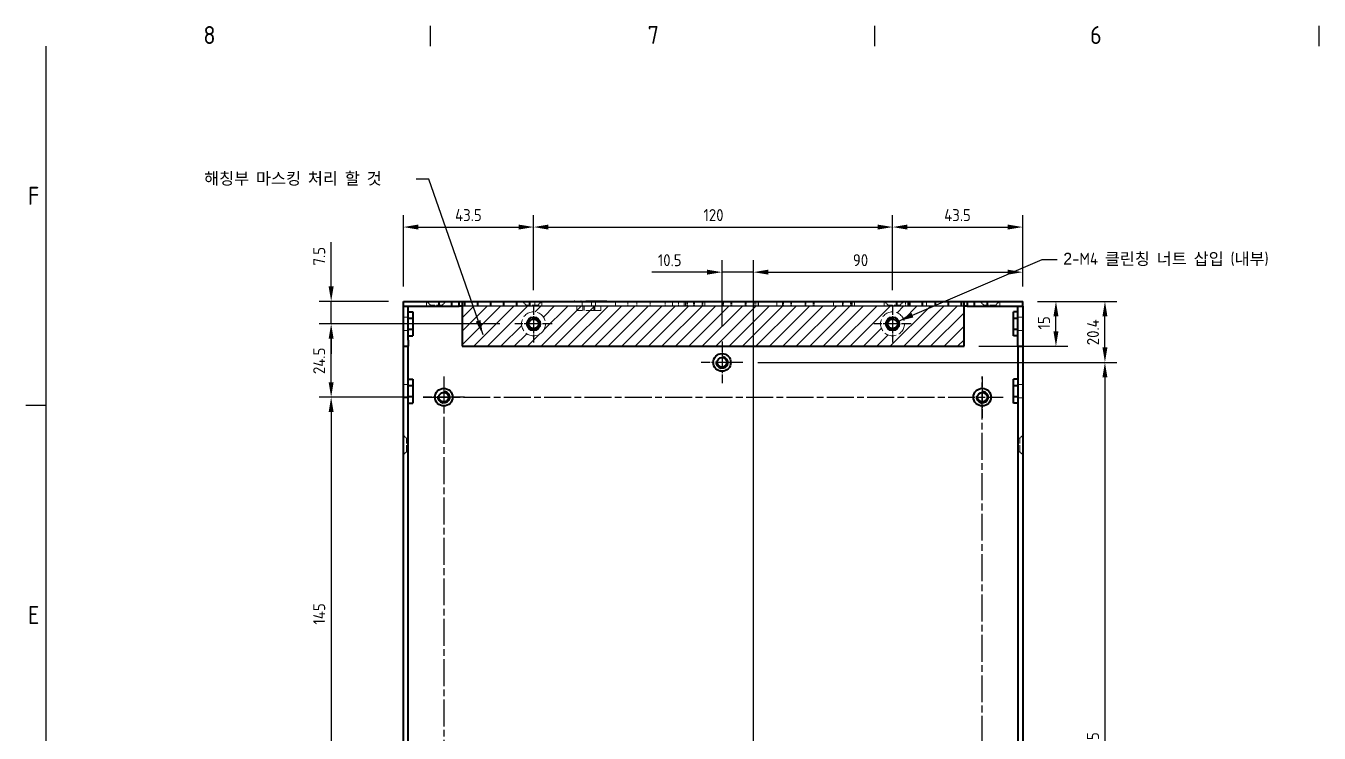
# Model space of a CAD drawing. Header units: millimetres. Extents: x 0 to 1188, y 0 to 840.
# Drawn here: x 13.2 to 445.5, y 590.5 to 826.8 of the extents above; entities that cross this region are included whole.
import ezdxf

# ---------------------------------------------------------------- set-up
doc = ezdxf.new("R2010")
doc.units = ezdxf.units.MM
doc.header["$LTSCALE"] = 2
doc.linetypes.add('CHAIN', pattern=[0.3543, 0.2362, -0.0295, 0.0591, -0.0295])
doc.linetypes.add('DASHED', pattern=[0.2067, 0.1654, -0.0413])
doc.layers.get('0').update_dxf_attribs({"color": 3, "lineweight": 25})
for name, color, linetype, lineweight in [('가려진 것(ISO)', 2, 'DASHED', 18), ('가시적인 것(ISO)', 3, 'Continuous', 40), ('가시적인 좁은 것(ISO)', 3, 'Continuous', 35), ('경계(ISO)', 7, 'Continuous', 25), ('기호(ISO)', 5, 'Continuous', 25), ('스케치 형상(ISO)', 3, 'Continuous', 25), ('중심 표식(ISO)', 1, 'Continuous', 25), ('중심선(ISO)', 1, 'Continuous', 25), ('치수(ISO)', 2, 'Continuous', 25), ('해치(ISO)', 7, 'Continuous', 18)]:
    doc.layers.add(name, color=color, linetype=linetype, lineweight=lineweight)
doc.styles.add('문자 텍스트_PSTEK_POSCO', font='isocp.shx')
doc.styles.add('치수 텍스트_PSTEK_POSCO', font='isocp.shx')
doc.dimstyles.new('치수_PSTEK_POSCO', dxfattribs={"dimscale": 2, "dimtxt": 2, "dimasz": 2.5, "dimexe": 2, "dimexo": 2.5, "dimgap": 1, "dimtad": 1, "dimrnd": 1e-08, "dimdsep": 46, "dimtxsty": '치수 텍스트_PSTEK_POSCO', "dimcen": 0.09, "dimdle": 10, "dimclrd": 7, "dimclre": 7, "dimclrt": 2, "dimadec": 1, "dimazin": 2, "dimtfac": 1, "dimtmove": 0, "dimatfit": 3, "dimfxl": 0, "dimtolj": 1, "dimlwd": -1, "dimlwe": -1, "dimarcsym": 0})
doc.dimstyles.new('치수_PSTEK_POSCO$7', dxfattribs={"dimscale": 2, "dimtxt": 2, "dimasz": 2.5, "dimexe": 2, "dimexo": 2.5, "dimgap": 1, "dimtad": 1, "dimrnd": 1e-08, "dimdsep": 46, "dimtxsty": '치수 텍스트_PSTEK_POSCO', "dimcen": 0.09, "dimdle": 10, "dimclrd": 7, "dimclre": 7, "dimclrt": 2, "dimadec": 1, "dimazin": 2, "dimtfac": 1, "dimtmove": 0, "dimatfit": 3, "dimfxl": 0, "dimtolj": 1, "dimlwd": -1, "dimlwe": -1, "dimarcsym": 0})

# ---------------------------------------------------------------- blocks, each defined once
blk = doc.blocks.new('경계 Default Border')
at = {"layer": '경계(ISO)'}
for p, q in [((74.25, 410), (74.25, 413.4)), ((148.5, 410), (148.5, 413.4)), ((222.75, 410), (222.75, 413.4)), ((10, 350), (6.6, 350))]:
    blk.add_line(p, q, dxfattribs=at)
at = {"layer": '경계(ISO)', "flags": 128}
blk.add_lwpolyline([(10, 10), (10, 410)], dxfattribs=at)
at = {"layer": '경계(ISO)', "color": 2, "char_height": 3, "attachment_point": 7, "style": '문자 텍스트_PSTEK_POSCO'}
for s, insert in [('8', (36.27, 410.37)), ('7', (110.52, 410.39)), ('6', (184.46, 410.37)), ('F', (6.93, 383.5)), ('E', (6.93, 313.47))]:
    blk.add_mtext(s, dxfattribs=dict(at, insert=insert))
blk = doc.blocks.new('*D42')
at = {"layer": 'Defpoints', "color": 0}
for p in [(115.25, 734.74), (139.4, 734.74), (176.65, 727.24)]:
    blk.add_point(p, dxfattribs=at)
at = {"layer": '치수(ISO)', "color": 7}
for p, q in [((115.25, 739.74), (115.25, 754.51)), ((134.4, 734.74), (111.25, 734.74)), ((115.25, 727.24), (115.25, 734.74)), ((171.65, 727.24), (111.25, 727.24)), ((115.25, 722.24), (115.25, 717.24))]:
    blk.add_line(p, q, dxfattribs=at)
for points in [[(114.41, 739.74), (116.08, 739.74), (115.25, 734.74)], [(114.41, 722.24), (116.08, 722.24), (115.25, 727.24)]]:
    blk.add_solid(points, dxfattribs=at)
at = {"layer": '치수(ISO)', "color": 2, "insert": (111.25, 746.74), "char_height": 4, "attachment_point": 4, "rotation": 90, "style": '치수 텍스트_PSTEK_POSCO'}
blk.add_mtext('\\A1;7.5', dxfattribs=at)
blk = doc.blocks.new('*D43')
at = {"layer": 'Defpoints', "color": 0}
for p in [(115.25, 727.24), (176.65, 727.24), (145.95, 702.74)]:
    blk.add_point(p, dxfattribs=at)
at = {"layer": '치수(ISO)', "color": 7}
for p, q in [((171.65, 727.24), (111.25, 727.24)), ((115.25, 707.74), (115.25, 722.24)), ((140.95, 702.74), (111.25, 702.74))]:
    blk.add_line(p, q, dxfattribs=at)
for points in [[(114.41, 722.24), (116.08, 722.24), (115.25, 727.24)], [(114.41, 707.74), (116.08, 707.74), (115.25, 702.74)]]:
    blk.add_solid(points, dxfattribs=at)
at = {"layer": '치수(ISO)', "color": 2, "insert": (111.24, 710.46), "char_height": 4, "attachment_point": 4, "rotation": 90, "style": '치수 텍스트_PSTEK_POSCO'}
blk.add_mtext('\\A1;24.5', dxfattribs=at)
blk = doc.blocks.new('*D44')
at = {"layer": 'Defpoints', "color": 0}
for p in [(182.9, 759.58), (139.4, 734.74), (182.9, 733.49)]:
    blk.add_point(p, dxfattribs=at)
at = {"layer": '치수(ISO)', "color": 7}
for p, q in [((139.4, 739.74), (139.4, 763.58)), ((182.9, 738.49), (182.9, 763.58)), ((144.4, 759.58), (177.9, 759.58))]:
    blk.add_line(p, q, dxfattribs=at)
for points in [[(144.4, 760.41), (144.4, 758.74), (139.4, 759.58)], [(177.9, 760.41), (177.9, 758.74), (182.9, 759.58)]]:
    blk.add_solid(points, dxfattribs=at)
at = {"layer": '치수(ISO)', "color": 2, "insert": (156.67, 763.58), "char_height": 4, "attachment_point": 4, "style": '치수 텍스트_PSTEK_POSCO'}
blk.add_mtext('\\A1;43.5', dxfattribs=at)
blk = doc.blocks.new('*D45')
at = {"layer": 'Defpoints', "color": 0}
for p in [(302.9, 759.58), (182.9, 733.49), (302.9, 733.49)]:
    blk.add_point(p, dxfattribs=at)
at = {"layer": '치수(ISO)', "color": 7}
for p, q in [((182.9, 738.49), (182.9, 763.58)), ((302.9, 738.49), (302.9, 763.58)), ((187.9, 759.58), (297.9, 759.58))]:
    blk.add_line(p, q, dxfattribs=at)
for points in [[(187.9, 760.41), (187.9, 758.74), (182.9, 759.58)], [(297.9, 760.41), (297.9, 758.74), (302.9, 759.58)]]:
    blk.add_solid(points, dxfattribs=at)
at = {"layer": '치수(ISO)', "color": 2, "insert": (239.7, 763.58), "char_height": 4, "attachment_point": 4, "style": '치수 텍스트_PSTEK_POSCO'}
blk.add_mtext('\\A1;120', dxfattribs=at)
blk = doc.blocks.new('*D46')
at = {"layer": 'Defpoints', "color": 0}
for p in [(346.4, 759.58), (302.9, 733.49), (346.4, 734.74)]:
    blk.add_point(p, dxfattribs=at)
at = {"layer": '치수(ISO)', "color": 7}
for p, q in [((302.9, 738.49), (302.9, 763.58)), ((346.4, 739.74), (346.4, 763.58)), ((307.9, 759.58), (341.4, 759.58))]:
    blk.add_line(p, q, dxfattribs=at)
for points in [[(307.9, 760.41), (307.9, 758.74), (302.9, 759.58)], [(341.4, 760.41), (341.4, 758.74), (346.4, 759.58)]]:
    blk.add_solid(points, dxfattribs=at)
at = {"layer": '치수(ISO)', "color": 2, "insert": (320.17, 763.58), "char_height": 4, "attachment_point": 4, "style": '치수 텍스트_PSTEK_POSCO'}
blk.add_mtext('\\A1;43.5', dxfattribs=at)
blk = doc.blocks.new('*D47')
at = {"layer": 'Defpoints', "color": 0}
for p in [(346.4, 734.74), (357.53, 734.74), (326.8, 719.74)]:
    blk.add_point(p, dxfattribs=at)
at = {"layer": '치수(ISO)', "color": 7}
for p, q in [((351.4, 734.74), (361.53, 734.74)), ((357.53, 724.74), (357.53, 729.74)), ((331.8, 719.74), (361.53, 719.74))]:
    blk.add_line(p, q, dxfattribs=at)
for points in [[(356.69, 729.74), (358.36, 729.74), (357.53, 734.74)], [(356.69, 724.74), (358.36, 724.74), (357.53, 719.74)]]:
    blk.add_solid(points, dxfattribs=at)
at = {"layer": '치수(ISO)', "color": 2, "insert": (353.53, 725.36), "char_height": 4, "attachment_point": 4, "rotation": 90, "style": '치수 텍스트_PSTEK_POSCO'}
blk.add_mtext('\\A1;15', dxfattribs=at)
blk = doc.blocks.new('*D70')
at = {"layer": 'Defpoints', "color": 0}
for p in [(145.95, 702.74), (115.25, 557.74), (145.95, 557.74)]:
    blk.add_point(p, dxfattribs=at)
at = {"layer": '치수(ISO)', "color": 7}
for p, q in [((140.95, 702.74), (111.25, 702.74)), ((115.25, 697.74), (115.25, 562.74)), ((140.95, 557.74), (111.25, 557.74))]:
    blk.add_line(p, q, dxfattribs=at)
for points in [[(114.41, 697.74), (116.08, 697.74), (115.25, 702.74)], [(114.41, 562.74), (116.08, 562.74), (115.25, 557.74)]]:
    blk.add_solid(points, dxfattribs=at)
at = {"layer": '치수(ISO)', "color": 2, "insert": (111.25, 626.76), "char_height": 4, "attachment_point": 4, "rotation": 90, "style": '치수 텍스트_PSTEK_POSCO'}
blk.add_mtext('\\A1;145', dxfattribs=at)
blk = doc.blocks.new('*D102')
at = {"layer": 'Defpoints', "color": 0}
for p in [(346.4, 734.74), (373.9, 734.74), (252.85, 714.34)]:
    blk.add_point(p, dxfattribs=at)
at = {"layer": '치수(ISO)', "color": 7}
for p, q in [((351.4, 734.74), (377.9, 734.74)), ((373.9, 719.34), (373.9, 729.74)), ((257.85, 714.34), (377.9, 714.34))]:
    blk.add_line(p, q, dxfattribs=at)
for points in [[(373.07, 729.74), (374.73, 729.74), (373.9, 734.74)], [(373.07, 719.34), (374.73, 719.34), (373.9, 714.34)]]:
    blk.add_solid(points, dxfattribs=at)
at = {"layer": '치수(ISO)', "color": 2, "insert": (369.9, 720.09), "char_height": 4, "attachment_point": 4, "rotation": 90, "style": '치수 텍스트_PSTEK_POSCO'}
blk.add_mtext('\\A1;20.4', dxfattribs=at)
blk = doc.blocks.new('*D103')
at = {"layer": 'Defpoints', "color": 0}
for p in [(252.85, 714.34), (263.35, 459.34), (373.9, 459.34)]:
    blk.add_point(p, dxfattribs=at)
at = {"layer": '치수(ISO)', "color": 7}
for p, q in [((257.85, 714.34), (377.9, 714.34)), ((373.9, 709.34), (373.9, 464.34)), ((268.35, 459.34), (377.9, 459.34))]:
    blk.add_line(p, q, dxfattribs=at)
for points in [[(373.07, 709.34), (374.73, 709.34), (373.9, 714.34)], [(373.07, 464.34), (374.73, 464.34), (373.9, 459.34)]]:
    blk.add_solid(points, dxfattribs=at)
at = {"layer": '치수(ISO)', "color": 2, "insert": (369.9, 583.11), "char_height": 4, "attachment_point": 4, "rotation": 90, "style": '치수 텍스트_PSTEK_POSCO'}
blk.add_mtext('\\A1;255', dxfattribs=at)
blk = doc.blocks.new('*D104')
at = {"layer": 'Defpoints', "color": 0}
for p in [(256.4, 744.51), (245.9, 721.29), (256.4, 466.29)]:
    blk.add_point(p, dxfattribs=at)
at = {"layer": '치수(ISO)', "color": 7}
for p, q in [((245.9, 726.29), (245.9, 748.51)), ((256.4, 471.29), (256.4, 748.51)), ((240.9, 744.51), (222.45, 744.51)), ((256.4, 744.51), (245.9, 744.51)), ((261.4, 744.51), (266.4, 744.51))]:
    blk.add_line(p, q, dxfattribs=at)
for points in [[(240.9, 745.34), (240.9, 743.68), (245.9, 744.51)], [(261.4, 745.34), (261.4, 743.68), (256.4, 744.51)]]:
    blk.add_solid(points, dxfattribs=at)
at = {"layer": '치수(ISO)', "color": 2, "insert": (224.45, 748.51), "char_height": 4, "attachment_point": 4, "style": '치수 텍스트_PSTEK_POSCO'}
blk.add_mtext('\\A1;10.5', dxfattribs=at)
blk = doc.blocks.new('*D109')
at = {"layer": 'Defpoints', "color": 0}
for p in [(346.4, 744.51), (346.4, 733.94), (256.4, 466.29)]:
    blk.add_point(p, dxfattribs=at)
at = {"layer": '치수(ISO)', "color": 7}
for p, q in [((256.4, 471.29), (256.4, 748.51)), ((261.4, 744.51), (341.4, 744.51))]:
    blk.add_line(p, q, dxfattribs=at)
for points in [[(261.4, 745.34), (261.4, 743.68), (256.4, 744.51)], [(341.4, 745.34), (341.4, 743.68), (346.4, 744.51)]]:
    blk.add_solid(points, dxfattribs=at)
at = {"layer": '치수(ISO)', "color": 2, "insert": (289.64, 748.51), "char_height": 4, "attachment_point": 4, "style": '치수 텍스트_PSTEK_POSCO'}
blk.add_mtext('\\A1;90', dxfattribs=at)

msp = doc.modelspace()

# ---------------------------------------------------------------- hatches: boundary and pattern name
at = {"layer": '해치(ISO)'}
h = msp.add_hatch(dxfattribs=at)
h.set_pattern_fill('ANSI31', color=1, scale=25.4, style=0)
h.set_pattern_definition([(45, (0, 0), (-2.245064, 2.245064), [])])
edge = h.paths.add_edge_path(flags=0)
edge.add_arc((302.902, 727.243), 4, 0, 360)
edge = h.paths.add_edge_path(flags=0)
edge.add_arc((182.902, 727.243), 4, 0, 360)
h.paths.add_polyline_path([(159.002, 719.743), (326.802, 719.743), (326.802, 733.143), (159.002, 733.143)])

# ---------------------------------------------------------------- linework, layer by layer
at = {"layer": '가려진 것(ISO)', "ltscale": 1.523657}
for p, q in [((147.082, 734.743), (147.082, 733.143)), ((151.082, 734.743), (151.082, 733.143)), ((151.412, 734.743), (151.412, 733.143)), ((155.412, 734.743), (155.412, 733.143)), ((155.742, 734.743), (155.742, 733.143)), ((159.742, 734.743), (159.742, 733.143)), ((160.072, 734.743), (160.072, 733.143)), ((164.072, 734.743), (164.072, 733.143)), ((164.402, 734.743), (164.402, 733.143)), ((168.402, 734.743), (168.402, 733.143)), ((168.732, 734.743), (168.732, 733.143)), ((172.732, 734.743), (172.732, 733.143)), ((173.062, 734.743), (173.062, 733.143)), ((177.062, 734.743), (177.062, 733.143)), ((177.392, 734.743), (177.392, 733.143)), ((181.392, 734.743), (181.392, 733.143)), ((181.722, 734.743), (181.722, 733.143)), ((183.302, 734.743), (183.302, 733.143)), ((185.722, 734.743), (185.722, 733.143)), ((202.302, 734.743), (202.302, 733.143)), ((210.302, 734.743), (210.302, 733.143)), ((214.452, 733.143), (214.452, 734.743)), ((217.452, 733.143), (217.452, 734.743)), ((221.902, 733.143), (221.902, 734.743)), ((226.902, 733.143), (226.902, 734.743)), ((229.302, 734.743), (229.302, 733.143)), ((231.352, 733.143), (231.352, 734.743)), ((233.202, 734.743), (233.202, 733.143)), ((233.652, 734.743), (233.652, 733.143)), ((233.923, 733.143), (233.923, 734.743)), ((234.352, 733.143), (234.352, 734.743)), ((236.382, 733.143), (236.382, 734.743)), ((236.402, 733.143), (236.402, 734.743)), ((236.652, 733.143), (236.652, 734.743)), ((239.296, 734.743), (239.296, 733.143)), ((239.437, 733.143), (239.437, 734.743)), ((240.167, 734.743), (240.167, 733.143)), ((246.152, 734.743), (246.152, 733.143)), ((246.402, 733.143), (246.402, 734.743)), ((246.423, 733.143), (246.423, 734.743)), ((248.882, 733.143), (248.882, 734.743)), ((249.152, 733.143), (249.152, 734.743)), ((253.652, 734.743), (253.652, 733.143)), ((253.923, 733.143), (253.923, 734.743)), ((256.382, 733.143), (256.382, 734.743)), ((256.402, 733.143), (256.402, 734.743)), ((256.652, 733.143), (256.652, 734.743)), ((257.237, 733.143), (257.237, 734.743)), ((257.967, 734.743), (257.967, 733.143)), ((258.108, 734.743), (258.108, 733.143)), ((264.202, 734.743), (264.202, 733.143)), ((266.152, 734.743), (266.152, 733.143)), ((266.402, 733.143), (266.402, 734.743)), ((266.423, 733.143), (266.423, 734.743)), ((268.882, 733.143), (268.882, 734.743)), ((269.152, 733.143), (269.152, 734.743)), ((273.652, 734.743), (273.652, 733.143)), ((273.923, 733.143), (273.923, 734.743)), ((276.382, 733.143), (276.382, 734.743)), ((276.402, 733.143), (276.402, 734.743)), ((276.652, 733.143), (276.652, 734.743)), ((283.202, 734.743), (283.202, 733.143)), ((286.152, 734.743), (286.152, 733.143)), ((286.402, 733.143), (286.402, 734.743)), ((286.423, 733.143), (286.423, 734.743)), ((288.882, 733.143), (288.882, 734.743)), ((289.152, 733.143), (289.152, 734.743)), ((289.296, 734.743), (289.296, 733.143)), ((289.437, 733.143), (289.437, 734.743)), ((290.167, 734.743), (290.167, 733.143)), ((300.082, 734.743), (300.082, 733.143)), ((304.082, 734.743), (304.082, 733.143)), ((304.412, 734.743), (304.412, 733.143)), ((307.237, 733.143), (307.237, 734.743)), ((307.967, 734.743), (307.967, 733.143)), ((308.108, 734.743), (308.108, 733.143)), ((308.412, 734.743), (308.412, 733.143)), ((308.742, 734.743), (308.742, 733.143)), ((312.742, 734.743), (312.742, 733.143)), ((313.072, 734.743), (313.072, 733.143)), ((314.202, 734.743), (314.202, 733.143)), ((317.072, 734.743), (317.072, 733.143)), ((317.402, 734.743), (317.402, 733.143)), ((321.402, 734.743), (321.402, 733.143)), ((321.732, 734.743), (321.732, 733.143)), ((325.732, 734.743), (325.732, 733.143)), ((326.062, 734.743), (326.062, 733.143)), ((330.062, 734.743), (330.062, 733.143)), ((330.392, 734.743), (330.392, 733.143)), ((334.392, 734.743), (334.392, 733.143)), ((334.722, 734.743), (334.722, 733.143)), ((338.722, 734.743), (338.722, 733.143)), ((139.402, 729.493), (141.002, 729.493)), ((344.802, 729.493), (346.402, 729.493)), ((139.402, 724.993), (141.002, 724.993)), ((344.802, 724.993), (346.402, 724.993)), ((139.402, 706.993), (141.002, 706.993)), ((344.802, 706.993), (346.402, 706.993)), ((139.402, 702.493), (141.002, 702.493)), ((344.802, 702.493), (346.402, 702.493))]:
    msp.add_line(p, q, dxfattribs=at)
at = {"layer": '가려진 것(ISO)', "ltscale": 1.68343}
for p, q in [((148.402, 733.493), (147.152, 734.743)), ((152.402, 733.493), (153.652, 734.743)), ((180.402, 733.493), (179.152, 734.743)), ((184.402, 733.493), (185.652, 734.743)), ((301.402, 733.493), (300.152, 734.743)), ((305.402, 733.493), (306.652, 734.743)), ((333.402, 733.493), (332.152, 734.743)), ((337.402, 733.493), (338.652, 734.743))]:
    msp.add_line(p, q, dxfattribs=at)
at = {"layer": '가려진 것(ISO)', "ltscale": 5.983681}
for p, q in [((152.402, 733.493), (148.402, 733.493)), ((184.402, 733.493), (180.402, 733.493)), ((305.402, 733.493), (301.402, 733.493)), ((337.402, 733.493), (333.402, 733.493))]:
    msp.add_line(p, q, dxfattribs=at)
at = {"layer": '가려진 것(ISO)', "ltscale": 0.333222}
for p, q in [((148.402, 733.143), (148.402, 733.493)), ((152.402, 733.143), (152.402, 733.493)), ((180.402, 733.143), (180.402, 733.493)), ((184.402, 733.143), (184.402, 733.493)), ((301.402, 733.143), (301.402, 733.493)), ((305.402, 733.143), (305.402, 733.493)), ((333.402, 733.143), (333.402, 733.493)), ((337.402, 733.143), (337.402, 733.493))]:
    msp.add_line(p, q, dxfattribs=at)
at = {"layer": '가려진 것(ISO)', "ltscale": 13.093622}
msp.add_line((159.002, 733.143), (326.802, 733.143), dxfattribs=at)
at = {"layer": '가려진 것(ISO)', "ltscale": 0.009423}
for p, q in [((184.966, 734.743), (184.966, 734.753)), ((185.298, 734.743), (185.298, 734.753)), ((186.329, 734.743), (186.329, 734.753)), ((187.478, 734.743), (187.478, 734.753)), ((188.69, 734.743), (188.69, 734.753)), ((189.796, 734.743), (189.796, 734.753)), ((190.736, 734.743), (190.736, 734.753)), ((191.021, 734.743), (191.021, 734.753)), ((191.163, 734.743), (191.163, 734.753)), ((191.194, 734.743), (191.194, 734.753)), ((191.526, 734.743), (191.526, 734.753)), ((191.907, 734.743), (191.907, 734.753)), ((192.687, 734.743), (192.687, 734.753)), ((193.835, 734.743), (193.835, 734.753)), ((194.902, 734.743), (194.902, 734.733)), ((195.402, 734.743), (195.402, 734.753)), ((195.702, 734.743), (195.702, 734.753)), ((197.402, 734.743), (197.402, 734.753)), ((197.581, 734.743), (197.581, 734.753)), ((197.914, 734.743), (197.914, 734.753)), ((198.902, 734.743), (198.902, 734.753)), ((198.945, 734.743), (198.945, 734.753)), ((199.902, 734.743), (199.902, 734.753)), ((200.093, 734.743), (200.093, 734.753)), ((201.052, 734.743), (201.052, 734.753)), ((201.752, 734.743), (201.752, 734.753)), ((202.902, 734.743), (202.902, 734.753)), ((203.902, 734.743), (203.902, 734.753)), ((205.402, 734.743), (205.402, 734.753)), ((207.102, 734.743), (207.102, 734.753)), ((207.902, 734.743), (207.902, 734.733)), ((211.507, 734.743), (211.507, 734.753)), ((211.671, 734.743), (211.671, 734.753)), ((211.856, 734.743), (211.856, 734.753)), ((212.8, 734.743), (212.8, 734.753)), ((213.72, 734.743), (213.72, 734.753)), ((213.946, 734.743), (213.946, 734.753)), ((214.038, 734.743), (214.038, 734.753)), ((214.425, 734.743), (214.425, 734.753)), ((214.809, 734.743), (214.809, 734.753)), ((214.901, 734.743), (214.901, 734.753)), ((215.128, 734.743), (215.128, 734.753)), ((215.905, 734.743), (215.905, 734.753)), ((217.423, 734.743), (217.423, 734.753)), ((218.765, 734.743), (218.765, 734.753)), ((218.879, 734.743), (218.879, 734.753)), ((219.103, 734.743), (219.103, 734.753)), ((219.626, 734.743), (219.626, 734.753)), ((219.902, 734.743), (219.902, 734.753)), ((219.985, 734.743), (219.985, 734.753)), ((220.217, 734.743), (220.217, 734.753)), ((220.392, 734.743), (220.392, 734.753)), ((220.489, 734.743), (220.489, 734.753)), ((220.846, 734.743), (220.846, 734.753)), ((220.916, 734.743), (220.916, 734.753)), ((221.214, 734.743), (221.214, 734.753)), ((221.323, 734.743), (221.323, 734.753)), ((221.522, 734.743), (221.522, 734.753)), ((221.536, 734.743), (221.536, 734.753)), ((221.902, 734.743), (221.902, 734.753)), ((222.377, 734.743), (222.377, 734.753)), ((222.559, 734.743), (222.559, 734.753)), ((222.64, 734.743), (222.64, 734.753)), ((222.859, 734.743), (222.859, 734.753)), ((222.931, 734.743), (222.931, 734.753)), ((222.963, 734.743), (222.963, 734.753)), ((223.303, 734.743), (223.303, 734.753)), ((223.402, 734.743), (223.402, 734.753)), ((223.44, 734.743), (223.44, 734.753)), ((223.934, 734.743), (223.934, 734.753)), ((224.087, 734.743), (224.087, 734.753)), ((224.303, 734.743), (224.303, 734.753)), ((224.33, 734.743), (224.33, 734.753)), ((224.348, 734.743), (224.348, 734.753)), ((224.401, 734.743), (224.401, 734.753)), ((225.402, 734.743), (225.402, 734.753)), ((225.444, 734.743), (225.444, 734.753)), ((225.714, 734.743), (225.714, 734.753)), ((225.738, 734.743), (225.738, 734.753)), ((225.74, 734.743), (225.74, 734.753)), ((226.004, 734.743), (226.004, 734.753)), ((226.046, 734.743), (226.046, 734.753)), ((226.902, 734.743), (226.902, 734.753)), ((226.961, 734.743), (226.961, 734.753)), ((227.264, 734.743), (227.264, 734.753)), ((227.61, 734.743), (227.61, 734.753)), ((227.784, 734.743), (227.784, 734.753)), ((227.829, 734.743), (227.829, 734.753)), ((227.873, 734.743), (227.873, 734.753)), ((228.037, 734.743), (228.037, 734.753)), ((228.175, 734.743), (228.175, 734.753)), ((228.221, 734.743), (228.221, 734.753)), ((228.339, 734.743), (228.339, 734.753)), ((228.524, 734.743), (228.524, 734.753)), ((228.902, 734.743), (228.902, 734.753)), ((228.97, 734.743), (228.97, 734.753)), ((229.165, 734.743), (229.165, 734.753)), ((229.361, 734.743), (229.361, 734.753)), ((229.468, 734.743), (229.468, 734.753)), ((238.867, 734.743), (238.867, 734.753)), ((239.651, 734.743), (239.651, 734.753)), ((239.894, 734.743), (239.894, 734.753)), ((242.55, 734.743), (242.55, 734.753)), ((242.552, 734.743), (242.552, 734.753)), ((242.815, 734.743), (242.815, 734.753)), ((244.075, 734.743), (244.075, 734.753)), ((254.392, 734.743), (254.392, 734.733)), ((254.702, 734.743), (254.702, 734.733)), ((254.765, 734.743), (254.765, 734.733)), ((255.709, 734.743), (255.709, 734.733)), ((255.871, 734.743), (255.871, 734.733)), ((256.181, 734.743), (256.181, 734.733)), ((256.546, 734.743), (256.546, 734.733)), ((256.846, 734.743), (256.846, 734.733)), ((256.892, 734.743), (256.892, 734.733)), ((258.41, 734.743), (258.41, 734.733)), ((258.456, 734.743), (258.456, 734.733)), ((258.756, 734.743), (258.756, 734.733)), ((259.121, 734.743), (259.121, 734.733)), ((259.453, 734.743), (259.453, 734.733)), ((259.583, 734.743), (259.583, 734.733)), ((260.105, 734.743), (260.105, 734.733)), ((260.186, 734.743), (260.186, 734.733)), ((260.308, 734.743), (260.308, 734.733)), ((260.81, 734.743), (260.81, 734.733)), ((260.954, 734.743), (260.954, 734.733)), ((261.264, 734.743), (261.264, 734.733)), ((261.771, 734.743), (261.771, 734.733)), ((262.103, 734.743), (262.103, 734.733)), ((262.233, 734.743), (262.233, 734.733)), ((262.755, 734.743), (262.755, 734.733)), ((262.836, 734.743), (262.836, 734.733)), ((262.958, 734.743), (262.958, 734.733)), ((263.46, 734.743), (263.46, 734.733)), ((263.604, 734.743), (263.604, 734.733)), ((263.914, 734.743), (263.914, 734.733)), ((264.279, 734.743), (264.279, 734.733)), ((264.579, 734.743), (264.579, 734.733)), ((264.625, 734.743), (264.625, 734.733)), ((266.143, 734.743), (266.143, 734.733)), ((266.189, 734.743), (266.189, 734.733)), ((266.489, 734.743), (266.489, 734.733)), ((266.657, 734.743), (266.657, 734.733)), ((266.682, 734.743), (266.682, 734.733)), ((266.684, 734.743), (266.684, 734.733)), ((266.947, 734.743), (266.947, 734.733)), ((266.99, 734.743), (266.99, 734.733)), ((268.207, 734.743), (268.207, 734.733)), ((268.415, 734.743), (268.415, 734.753)), ((268.554, 734.743), (268.554, 734.733)), ((268.642, 734.743), (268.642, 734.753)), ((268.733, 734.743), (268.733, 734.753)), ((269.12, 734.743), (269.12, 734.753)), ((269.505, 734.743), (269.505, 734.753)), ((269.597, 734.743), (269.597, 734.753)), ((269.823, 734.743), (269.823, 734.753)), ((270.77, 734.743), (270.77, 734.753)), ((271.876, 734.743), (271.876, 734.753)), ((272.816, 734.743), (272.816, 734.753)), ((273.101, 734.743), (273.101, 734.753)), ((273.243, 734.743), (273.243, 734.753)), ((273.274, 734.743), (273.274, 734.753)), ((273.606, 734.743), (273.606, 734.753)), ((273.987, 734.743), (273.987, 734.753)), ((274.767, 734.743), (274.767, 734.753)), ((275.915, 734.743), (275.915, 734.753)), ((277.34, 734.743), (277.34, 734.753)), ((277.672, 734.743), (277.672, 734.753)), ((278.549, 734.743), (278.549, 734.753)), ((278.904, 734.743), (278.904, 734.753)), ((278.992, 734.743), (278.992, 734.753)), ((279.252, 734.743), (279.252, 734.753)), ((279.305, 734.743), (279.305, 734.753)), ((279.314, 734.743), (279.314, 734.753)), ((279.511, 734.743), (279.511, 734.753)), ((279.694, 734.743), (279.694, 734.753)), ((279.768, 734.743), (279.768, 734.753)), ((280.131, 734.743), (280.131, 734.753)), ((280.4, 734.743), (280.4, 734.753)), ((280.699, 734.743), (280.699, 734.753)), ((280.732, 734.743), (280.732, 734.753)), ((281.847, 734.743), (281.847, 734.753)), ((281.883, 734.743), (281.883, 734.753)), ((282.55, 734.743), (282.55, 734.753)), ((282.552, 734.743), (282.552, 734.753)), ((282.815, 734.743), (282.815, 734.753)), ((284.075, 734.743), (284.075, 734.753))]:
    msp.add_line(p, q, dxfattribs=at)
at = {"layer": '가려진 것(ISO)', "ltscale": 12.349028}
msp.add_line((194.902, 734.733), (207.902, 734.733), dxfattribs=at)
at = {"layer": '가려진 것(ISO)', "ltscale": 1.428422}
for p, q in [((197.402, 733.143), (197.402, 731.643)), ((199.402, 733.143), (199.402, 731.643)), ((199.781, 733.143), (199.781, 731.643)), ((203.023, 733.143), (203.023, 731.643)), ((203.402, 731.643), (203.402, 733.143)), ((205.402, 733.143), (205.402, 731.643)), ((142.502, 729.243), (141.002, 729.243)), ((142.502, 728.864), (141.002, 728.864)), ((344.802, 729.243), (343.302, 729.243)), ((344.802, 728.864), (343.302, 728.864)), ((142.502, 725.622), (141.002, 725.622)), ((141.002, 725.243), (142.502, 725.243)), ((344.802, 725.622), (343.302, 725.622)), ((343.302, 725.243), (344.802, 725.243)), ((142.502, 706.743), (141.002, 706.743)), ((142.502, 706.364), (141.002, 706.364)), ((344.802, 706.743), (343.302, 706.743)), ((344.802, 706.364), (343.302, 706.364)), ((142.502, 703.122), (141.002, 703.122)), ((141.002, 702.743), (142.502, 702.743)), ((344.802, 703.122), (343.302, 703.122)), ((343.302, 702.743), (344.802, 702.743))]:
    msp.add_line(p, q, dxfattribs=at)
at = {"layer": '가려진 것(ISO)', "ltscale": 15.198803}
msp.add_line((205.402, 731.643), (197.402, 731.643), dxfattribs=at)
at = {"layer": '가려진 것(ISO)', "ltscale": 1.514134}
for p, q in [((199.152, 734.733), (199.152, 733.143)), ((203.652, 734.733), (203.652, 733.143))]:
    msp.add_line(p, q, dxfattribs=at)
at = {"layer": '가려진 것(ISO)', "ltscale": 0.295097}
msp.add_line((254.702, 734.733), (254.392, 734.733), dxfattribs=at)
at = {"layer": '가려진 것(ISO)', "ltscale": 2.114798}
msp.add_line((255.709, 734.733), (254.702, 734.733), dxfattribs=at)
at = {"layer": '가려진 것(ISO)', "ltscale": 0.449449}
msp.add_line((256.181, 734.733), (255.709, 734.733), dxfattribs=at)
at = {"layer": '가려진 것(ISO)', "ltscale": 0.439802}
for p, q in [((259.583, 734.733), (259.121, 734.733)), ((262.233, 734.733), (261.771, 734.733))]:
    msp.add_line(p, q, dxfattribs=at)
at = {"layer": '가려진 것(ISO)', "ltscale": 1.444722}
for p, q in [((260.186, 734.733), (259.583, 734.733)), ((262.836, 734.733), (262.233, 734.733))]:
    msp.add_line(p, q, dxfattribs=at)
at = {"layer": '가려진 것(ISO)', "ltscale": 1.452507}
for p, q in [((260.81, 734.733), (260.186, 734.733)), ((263.46, 734.733), (262.836, 734.733))]:
    msp.add_line(p, q, dxfattribs=at)
at = {"layer": '가려진 것(ISO)', "ltscale": 0.432084}
for p, q in [((261.264, 734.733), (260.81, 734.733)), ((263.914, 734.733), (263.46, 734.733))]:
    msp.add_line(p, q, dxfattribs=at)
at = {"layer": '가려진 것(ISO)', "ltscale": 1.346724}
for p, q in [((140.402, 688.993), (139.402, 689.993)), ((345.402, 688.993), (346.402, 689.993)), ((140.402, 684.493), (139.402, 683.493)), ((345.402, 684.493), (346.402, 683.493))]:
    msp.add_line(p, q, dxfattribs=at)
at = {"layer": '가려진 것(ISO)', "ltscale": 6.731654}
for p, q in [((140.402, 684.493), (140.402, 688.993)), ((345.402, 684.493), (345.402, 688.993))]:
    msp.add_line(p, q, dxfattribs=at)
at = {"layer": '가려진 것(ISO)', "ltscale": 0.571309}
for p, q in [((140.402, 688.993), (141.002, 688.993)), ((344.802, 688.993), (345.402, 688.993)), ((140.402, 684.493), (141.002, 684.493)), ((344.802, 684.493), (345.402, 684.493))]:
    msp.add_line(p, q, dxfattribs=at)
at = {"layer": '가려진 것(ISO)', "ltscale": 12.159042}
for centre in [(182.902, 727.243), (302.902, 727.243)]:
    msp.add_circle(centre, 4, dxfattribs=at)
at = {"layer": '가려진 것(ISO)', "ltscale": 0.981808}
for points in [[(256.846, 734.733), (256.704, 734.733), (256.609, 734.733), (256.546, 734.733)], [(264.579, 734.733), (264.437, 734.733), (264.342, 734.733), (264.279, 734.733)]]:
    msp.add_open_spline(points, degree=2, dxfattribs=at)
at = {"layer": '가려진 것(ISO)', "ltscale": 0.858904}
for points in [[(257.652, 734.733), (257.397, 734.733), (256.988, 734.733), (256.846, 734.733)], [(265.385, 734.733), (265.13, 734.733), (264.721, 734.733), (264.579, 734.733)]]:
    msp.add_open_spline(points, degree=2, dxfattribs=at)
at = {"layer": '가려진 것(ISO)', "ltscale": 0.857738}
for points in [[(258.456, 734.733), (258.31, 734.733), (257.903, 734.733), (257.652, 734.733)], [(266.189, 734.733), (266.043, 734.733), (265.636, 734.733), (265.385, 734.733)]]:
    msp.add_open_spline(points, degree=2, dxfattribs=at)
at = {"layer": '가려진 것(ISO)', "ltscale": 0.981769}
for points in [[(258.756, 734.733), (258.694, 734.733), (258.6, 734.733), (258.456, 734.733)], [(266.489, 734.733), (266.427, 734.733), (266.333, 734.733), (266.189, 734.733)]]:
    msp.add_open_spline(points, degree=2, dxfattribs=at)
at = {"layer": '가려진 것(ISO)', "ltscale": 0.34592}
msp.add_open_spline([(266.99, 734.733), (266.909, 734.733), (266.74, 734.733), (266.657, 734.733)], degree=2, dxfattribs=at)
at = {"layer": '가려진 것(ISO)', "ltscale": 0.424656}
msp.add_open_spline([(267.429, 734.733), (267.304, 734.733), (267.083, 734.733), (266.99, 734.733)], degree=2, dxfattribs=at)
at = {"layer": '가려진 것(ISO)', "ltscale": 0.86706}
msp.add_open_spline([(268.242, 734.733), (268.092, 734.733), (267.682, 734.733), (267.429, 734.733)], degree=2, dxfattribs=at)
at = {"layer": '가려진 것(ISO)', "ltscale": 0.976311}
msp.add_open_spline([(268.554, 734.733), (268.49, 734.733), (268.394, 734.733), (268.242, 734.733)], degree=2, dxfattribs=at)
at = {"layer": '가시적인 것(ISO)'}
for p, q in [((139.402, 734.743), (158.002, 734.743)), ((139.402, 733.143), (139.402, 734.743)), ((139.402, 721.743), (139.402, 733.143)), ((139.402, 733.143), (158.002, 733.143)), ((141.002, 721.743), (141.002, 733.143)), ((141.002, 731.243), (142.502, 731.243)), ((142.502, 731.243), (142.502, 723.243)), ((158.002, 733.143), (158.002, 734.743)), ((158.002, 734.743), (159.002, 734.743)), ((159.002, 733.143), (158.002, 733.143)), ((159.002, 734.743), (159.002, 719.743)), ((159.002, 734.743), (326.802, 734.743)), ((184.127, 734.753), (186.137, 734.753)), ((184.127, 734.743), (184.127, 734.753)), ((186.137, 734.743), (186.137, 734.753)), ((186.246, 734.753), (187.81, 734.753)), ((186.246, 734.743), (186.246, 734.753)), ((187.81, 734.743), (187.81, 734.753)), ((188.317, 734.753), (188.627, 734.753)), ((188.317, 734.743), (188.317, 734.753)), ((188.627, 734.753), (189.634, 734.753)), ((188.627, 734.743), (188.627, 734.753)), ((189.634, 734.753), (190.106, 734.753)), ((189.634, 734.743), (189.634, 734.753)), ((190.106, 734.743), (190.106, 734.753)), ((190.304, 734.753), (190.675, 734.753)), ((190.304, 734.743), (190.304, 734.753)), ((190.675, 734.743), (190.675, 734.753)), ((191.595, 734.753), (192.239, 734.753)), ((192.239, 734.743), (192.239, 734.753)), ((192.604, 734.753), (194.168, 734.753)), ((192.604, 734.743), (192.604, 734.753)), ((194.168, 734.743), (194.168, 734.753)), ((194.674, 734.753), (195.006, 734.753)), ((194.674, 734.743), (194.674, 734.753)), ((195.006, 734.753), (196.157, 734.753)), ((195.006, 734.743), (195.006, 734.753)), ((196.157, 734.753), (196.489, 734.753)), ((196.157, 734.743), (196.157, 734.753)), ((196.489, 734.743), (196.489, 734.753)), ((196.743, 734.753), (196.489, 734.753)), ((196.743, 734.753), (198.752, 734.753)), ((196.743, 734.743), (196.743, 734.753)), ((198.752, 734.743), (198.752, 734.753)), ((198.862, 734.753), (198.752, 734.753)), ((198.862, 734.753), (200.426, 734.753)), ((198.862, 734.743), (198.862, 734.753)), ((200.426, 734.743), (200.426, 734.753)), ((207.402, 734.753), (200.426, 734.753)), ((207.402, 734.743), (207.402, 734.753)), ((211.161, 734.743), (211.161, 734.753)), ((212.563, 734.753), (213.132, 734.753)), ((213.132, 734.743), (213.132, 734.753)), ((213.369, 734.753), (214.212, 734.753)), ((213.369, 734.743), (213.369, 734.753)), ((214.212, 734.753), (214.621, 734.753)), ((214.212, 734.743), (214.212, 734.753)), ((214.621, 734.743), (214.621, 734.753)), ((214.621, 734.753), (215.464, 734.753)), ((215.464, 734.743), (215.464, 734.753)), ((215.559, 734.743), (215.559, 734.753)), ((215.859, 734.743), (215.859, 734.753)), ((217.47, 734.743), (217.47, 734.753)), ((217.769, 734.743), (217.769, 734.753)), ((217.889, 734.753), (219.005, 734.753)), ((217.889, 734.743), (217.889, 734.753)), ((219.005, 734.753), (219.337, 734.753)), ((219.005, 734.743), (219.005, 734.753)), ((219.337, 734.743), (219.337, 734.753)), ((219.337, 734.753), (219.796, 734.753)), ((219.796, 734.753), (219.844, 734.753)), ((219.796, 734.743), (219.796, 734.753)), ((219.844, 734.753), (220.154, 734.753)), ((219.844, 734.743), (219.844, 734.753)), ((220.154, 734.753), (221.161, 734.753)), ((220.154, 734.743), (220.154, 734.753)), ((221.161, 734.753), (221.633, 734.753)), ((221.161, 734.743), (221.161, 734.753)), ((221.633, 734.743), (221.633, 734.753)), ((221.633, 734.753), (221.931, 734.753)), ((221.931, 734.753), (222.257, 734.753)), ((221.931, 734.743), (221.931, 734.753)), ((222.257, 734.753), (222.757, 734.753)), ((222.257, 734.743), (222.257, 734.753)), ((222.757, 734.753), (223.26, 734.753)), ((222.757, 734.743), (222.757, 734.753)), ((223.26, 734.753), (223.598, 734.753)), ((223.26, 734.743), (223.26, 734.753)), ((223.598, 734.753), (224.096, 734.753)), ((223.598, 734.743), (223.598, 734.753)), ((224.096, 734.753), (224.599, 734.753)), ((224.096, 734.743), (224.096, 734.753)), ((224.599, 734.753), (224.941, 734.753)), ((224.599, 734.743), (224.599, 734.753)), ((224.941, 734.743), (224.941, 734.753)), ((224.941, 734.753), (225.097, 734.753)), ((225.097, 734.743), (225.097, 734.753)), ((225.397, 734.743), (225.397, 734.753)), ((227.008, 734.743), (227.008, 734.753)), ((227.307, 734.743), (227.307, 734.753)), ((227.526, 734.743), (227.526, 734.753)), ((228.928, 734.753), (229.497, 734.753)), ((229.497, 734.743), (229.497, 734.753)), ((229.497, 734.753), (229.8, 734.753)), ((229.8, 734.753), (230.547, 734.753)), ((229.8, 734.743), (229.8, 734.753)), ((230.547, 734.743), (230.547, 734.753)), ((238.423, 734.753), (238.526, 734.753)), ((238.423, 734.743), (238.423, 734.753)), ((238.526, 734.743), (238.526, 734.753)), ((239.912, 734.743), (239.912, 734.753)), ((239.965, 734.743), (239.965, 734.753)), ((240.4, 734.753), (240.732, 734.753)), ((240.4, 734.743), (240.4, 734.753)), ((240.732, 734.753), (241.883, 734.753)), ((240.732, 734.743), (240.732, 734.753)), ((241.883, 734.753), (242.215, 734.753)), ((241.883, 734.743), (241.883, 734.753)), ((242.215, 734.743), (242.215, 734.753)), ((242.525, 734.743), (242.525, 734.753)), ((242.858, 734.743), (242.858, 734.753)), ((244.422, 734.743), (244.422, 734.753)), ((266.379, 734.753), (267.496, 734.753)), ((266.379, 734.743), (266.379, 734.753)), ((267.496, 734.753), (267.828, 734.753)), ((267.496, 734.743), (267.496, 734.753)), ((267.828, 734.743), (267.828, 734.753)), ((268.065, 734.753), (268.908, 734.753)), ((268.065, 734.743), (268.065, 734.753)), ((268.908, 734.753), (269.317, 734.753)), ((268.908, 734.743), (268.908, 734.753)), ((269.317, 734.743), (269.317, 734.753)), ((269.317, 734.753), (270.16, 734.753)), ((270.16, 734.743), (270.16, 734.753)), ((270.397, 734.753), (270.707, 734.753)), ((270.397, 734.743), (270.397, 734.753)), ((270.707, 734.753), (271.714, 734.753)), ((270.707, 734.743), (270.707, 734.753)), ((271.714, 734.753), (272.186, 734.753)), ((271.714, 734.743), (271.714, 734.753)), ((272.186, 734.743), (272.186, 734.753)), ((272.384, 734.753), (272.755, 734.753)), ((272.384, 734.743), (272.384, 734.753)), ((272.755, 734.743), (272.755, 734.753)), ((273.675, 734.753), (274.319, 734.753)), ((274.319, 734.743), (274.319, 734.753)), ((274.684, 734.753), (276.248, 734.753)), ((274.684, 734.743), (274.684, 734.753)), ((276.248, 734.743), (276.248, 734.753)), ((276.501, 734.753), (278.511, 734.753)), ((276.501, 734.743), (276.501, 734.753)), ((278.511, 734.743), (278.511, 734.753)), ((278.523, 734.753), (278.881, 734.753)), ((278.523, 734.743), (278.523, 734.753)), ((278.881, 734.753), (279.489, 734.753)), ((278.881, 734.743), (278.881, 734.753)), ((279.489, 734.753), (280.085, 734.753)), ((279.489, 734.743), (279.489, 734.753)), ((280.085, 734.753), (280.466, 734.753)), ((280.085, 734.743), (280.085, 734.753)), ((280.466, 734.753), (280.49, 734.753)), ((280.466, 734.743), (280.466, 734.753)), ((280.49, 734.743), (280.49, 734.753)), ((280.49, 734.753), (280.616, 734.753)), ((280.616, 734.753), (282.18, 734.753)), ((280.616, 734.743), (280.616, 734.753)), ((282.18, 734.753), (282.215, 734.753)), ((282.18, 734.743), (282.18, 734.753)), ((282.215, 734.743), (282.215, 734.753)), ((282.525, 734.743), (282.525, 734.753)), ((282.858, 734.743), (282.858, 734.753)), ((284.422, 734.743), (284.422, 734.753)), ((326.802, 719.743), (326.802, 734.743)), ((326.802, 734.743), (327.802, 734.743)), ((327.802, 733.143), (326.802, 733.143)), ((327.802, 734.743), (327.802, 733.143)), ((327.802, 734.743), (346.402, 734.743)), ((327.802, 733.143), (346.402, 733.143)), ((343.302, 723.243), (343.302, 731.243)), ((344.802, 731.243), (343.302, 731.243)), ((344.802, 721.743), (344.802, 733.143)), ((346.402, 733.143), (346.402, 734.743)), ((346.402, 733.143), (346.402, 721.743)), ((141.002, 723.243), (142.502, 723.243)), ((344.802, 723.243), (343.302, 723.243)), ((139.402, 719.743), (139.402, 721.743)), ((139.402, 719.743), (141.002, 719.743)), ((139.402, 428.343), (139.402, 719.743)), ((141.002, 721.743), (141.002, 719.743)), ((141.002, 428.343), (141.002, 719.743)), ((159.002, 719.743), (326.802, 719.743)), ((344.802, 719.743), (344.802, 721.743)), ((344.802, 719.743), (346.402, 719.743)), ((344.802, 719.743), (344.802, 428.343)), ((346.402, 721.743), (346.402, 719.743)), ((346.402, 719.743), (346.402, 428.343)), ((141.002, 708.743), (142.502, 708.743)), ((142.502, 708.743), (142.502, 700.743)), ((343.302, 700.743), (343.302, 708.743)), ((344.802, 708.743), (343.302, 708.743)), ((141.002, 700.743), (142.502, 700.743)), ((344.802, 700.743), (343.302, 700.743))]:
    msp.add_line(p, q, dxfattribs=at)
for centre, radius in [((182.902, 727.243), 2.25), ((182.902, 727.243), 1.621), ((302.902, 727.243), 2.25), ((302.902, 727.243), 1.621), ((245.902, 714.343), 2.95), ((245.902, 714.343), 1.621), ((152.902, 702.743), 2.95), ((332.902, 702.743), 2.95), ((152.902, 702.743), 1.621), ((332.902, 702.743), 1.621)]:
    msp.add_circle(centre, radius, dxfattribs=at)
for points in [[(190.675, 734.753), (190.736, 734.753), (190.827, 734.753), (190.959, 734.753)], [(190.959, 734.753), (191.09, 734.753), (191.38, 734.753), (191.595, 734.753)], [(211.161, 734.753), (211.267, 734.753), (211.426, 734.753), (211.667, 734.753)], [(211.667, 734.753), (211.809, 734.753), (212.21, 734.753), (212.563, 734.753)], [(215.559, 734.753), (215.622, 734.753), (215.717, 734.753), (215.859, 734.753)], [(215.859, 734.753), (216.001, 734.753), (216.41, 734.753), (216.665, 734.753)], [(216.665, 734.753), (216.916, 734.753), (217.324, 734.753), (217.47, 734.753)], [(217.47, 734.753), (217.613, 734.753), (217.707, 734.753), (217.769, 734.753)], [(225.097, 734.753), (225.16, 734.753), (225.255, 734.753), (225.397, 734.753)], [(225.397, 734.753), (225.539, 734.753), (225.948, 734.753), (226.203, 734.753)], [(226.203, 734.753), (226.455, 734.753), (226.862, 734.753), (227.008, 734.753)], [(227.008, 734.753), (227.151, 734.753), (227.245, 734.753), (227.307, 734.753)], [(227.307, 734.753), (227.449, 734.753), (227.526, 734.753)], [(227.526, 734.753), (227.632, 734.753), (227.792, 734.753), (228.033, 734.753)], [(228.033, 734.753), (228.175, 734.753), (228.576, 734.753), (228.928, 734.753)], [(238.526, 734.753), (238.684, 734.753), (238.921, 734.753), (239.272, 734.753)], [(239.272, 734.753), (239.438, 734.753), (239.809, 734.753), (239.912, 734.753)], [(239.912, 734.753), (239.938, 734.753), (239.965, 734.753)], [(242.525, 734.753), (242.608, 734.753), (242.777, 734.753), (242.858, 734.753)], [(242.858, 734.753), (242.951, 734.753), (243.172, 734.753), (243.297, 734.753)], [(243.297, 734.753), (243.551, 734.753), (243.96, 734.753), (244.11, 734.753)], [(244.11, 734.753), (244.262, 734.753), (244.358, 734.753), (244.422, 734.753)], [(272.755, 734.753), (272.816, 734.753), (272.907, 734.753), (273.039, 734.753)], [(273.039, 734.753), (273.17, 734.753), (273.46, 734.753), (273.675, 734.753)], [(282.525, 734.753), (282.608, 734.753), (282.777, 734.753), (282.858, 734.753)], [(282.858, 734.753), (282.951, 734.753), (283.172, 734.753), (283.297, 734.753)], [(283.297, 734.753), (283.551, 734.753), (283.96, 734.753), (284.11, 734.753)], [(284.11, 734.753), (284.262, 734.753), (284.358, 734.753), (284.422, 734.753)]]:
    msp.add_open_spline(points, degree=2, dxfattribs=at)
at = {"layer": '가시적인 좁은 것(ISO)'}
for centre, start, end in [((182.902, 727.243), 170, 80), ((302.902, 727.243), 100, 10), ((245.902, 714.343), 170, 80), ((152.902, 702.743), 170, 80), ((332.902, 702.743), 170, 80)]:
    msp.add_arc(centre, 2, start, end, dxfattribs=at)
at = {"layer": '스케치 형상(ISO)'}
for p, q in [((326.802, 733.143), (159.002, 733.143)), ((159.002, 733.143), (159.002, 719.743)), ((326.802, 719.743), (326.802, 733.143)), ((159.002, 719.743), (326.802, 719.743))]:
    msp.add_line(p, q, dxfattribs=at)
at = {"layer": '중심 표식(ISO)', "linetype": 'CHAIN', "ltscale": 6.944946}
for p, q in [((182.902, 733.493), (182.902, 720.993)), ((302.902, 733.493), (302.902, 720.993)), ((189.152, 727.243), (176.652, 727.243)), ((309.152, 727.243), (296.652, 727.243))]:
    msp.add_line(p, q, dxfattribs=at)
at = {"layer": '중심 표식(ISO)', "linetype": 'CHAIN', "ltscale": 7.722792}
for p, q in [((245.902, 721.293), (245.902, 707.393)), ((252.852, 714.343), (238.952, 714.343)), ((332.902, 709.693), (332.902, 695.793)), ((159.852, 702.743), (145.952, 702.743))]:
    msp.add_line(p, q, dxfattribs=at)
at = {"layer": '중심선(ISO)', "linetype": 'CHAIN', "ltscale": 19.051651}
for p, q in [((152.902, 709.693), (152.902, 492.793)), ((332.902, 492.793), (332.902, 709.693)), ((145.952, 702.743), (339.852, 702.743))]:
    msp.add_line(p, q, dxfattribs=at)

# ---------------------------------------------------------------- block references
at = {"xscale": 2, "yscale": 2, "zscale": 2}
msp.add_blockref('경계 Default Border', (0, 0), dxfattribs=at)

# ---------------------------------------------------------------- texts
at = {"layer": '기호(ISO)', "color": 1, "insert": (72.778, 775.608), "char_height": 4, "width": 68.8534, "attachment_point": 4, "style": '치수 텍스트_PSTEK_POSCO'}
msp.add_mtext('{\\fISOCP|b0|i0;\\H4.0000;해칭부 마스킹 처리 할 것}', dxfattribs=at)
at = {"layer": '기호(ISO)', "color": 2, "insert": (359.965, 748.765), "char_height": 4, "width": 81.46143, "attachment_point": 4, "line_spacing_factor": 0.35, "style": '치수 텍스트_PSTEK_POSCO'}
msp.add_mtext('{\\fisocp|b0|i0;\\H4.0000;\\fAIGDT|b0|i0;\\H4.0000;2\\fisocp|b0|i0;\\H4.0000;-M4 클린칭 너트 삽입 (내부)}', dxfattribs=at)

# ---------------------------------------------------------------- dimensions: what is measured, and where the dimension line sits
at = {"layer": '치수(ISO)', "color": 7}
dim = msp.add_linear_dim(base=(182.902, 759.575), p1=(139.402, 734.743), p2=(182.902, 733.493), dimstyle='치수_PSTEK_POSCO', override={"dimdec": 2, "dimtp": 0, "dimtm": 0, "dimtdec": 2, "dimtofl": 0, "dimatfit": 1}, dxfattribs=at)
dim.commit()
dim.dimension.update_dxf_attribs({"geometry": '*D44', "text_midpoint": (161.152, 759.575), "dimtype": 160})
for base, p1, p2, angle, override, picture, middle in [((302.902, 759.575), (182.902, 733.493), (302.902, 733.493), 180, {"dimdec": 2, "dimtp": 0, "dimtm": 0, "dimtdec": 2, "dimtofl": 0, "dimatfit": 1}, '*D45', (242.902, 759.575)), ((346.402, 759.575), (302.902, 733.493), (346.402, 734.743), 180, {"dimdec": 2, "dimtp": 0, "dimtm": 0, "dimtdec": 2, "dimtofl": 0, "dimatfit": 1}, '*D46', (324.652, 759.575)), ((115.245, 734.743), (176.652, 727.243), (139.402, 734.743), 90, {"dimdec": 2, "dimtp": 0, "dimtm": 0, "dimtdec": 2, "dimtofl": 1, "dimatfit": 1}, '*D42', (115.245, 749.626)), ((256.402, 744.509), (245.902, 721.293), (256.402, 466.293), 180, {"dimdec": 2, "dimtp": 0, "dimtm": 0, "dimtdec": 2, "dimtofl": 1, "dimatfit": 1}, '*D104', (228.329, 744.509)), ((346.402, 744.509), (256.402, 466.293), (346.402, 733.943), 180, {"dimdec": 2, "dimse2": 1, "dimtp": 0, "dimtm": 0, "dimtdec": 2, "dimtofl": 0, "dimatfit": 1}, '*D109', (291.921, 744.509)), ((373.901, 734.743), (252.852, 714.343), (346.402, 734.743), 90, {"dimdec": 2, "dimtp": 0, "dimtm": 0, "dimtdec": 2, "dimtofl": 0, "dimatfit": 1}, '*D102', (373.901, 724.543)), ((357.526, 734.743), (326.802, 719.743), (346.402, 734.743), 270, {"dimdec": 2, "dimtp": 0, "dimtm": 0, "dimtdec": 2, "dimtofl": 0, "dimatfit": 1}, '*D47', (357.526, 727.243)), ((115.245, 727.243), (145.952, 702.743), (176.652, 727.243), 90, {"dimdec": 2, "dimtp": 0, "dimtm": 0, "dimtdec": 2, "dimtofl": 0, "dimatfit": 1}, '*D43', (115.245, 714.993)), ((373.901, 459.343), (252.852, 714.343), (263.352, 459.343), 90, {"dimdec": 2, "dimtp": 0, "dimtm": 0, "dimtdec": 2, "dimtofl": 0, "dimatfit": 1}, '*D103', (373.901, 586.843)), ((115.245, 557.743), (145.952, 702.743), (145.952, 557.743), 90, {"dimdec": 2, "dimtp": 0, "dimtm": 0, "dimtdec": 2, "dimtofl": 0, "dimatfit": 1}, '*D70', (115.245, 630.243))]:
    dim = msp.add_linear_dim(base=base, p1=p1, p2=p2, angle=angle, dimstyle='치수_PSTEK_POSCO', override=override, dxfattribs=at)
    dim.commit()
    dim.dimension.update_dxf_attribs({"geometry": picture, "text_midpoint": middle, "dimtype": 160})

# ---------------------------------------------------------------- leaders
at = {"layer": '기호(ISO)', "color": 7, "annotation_type": 0, "has_hookline": 1}
for points, hookline_direction, text_width in [([(166.024, 723.537), (147.85, 775.608), (143.631, 775.608)], 1, 60.349), ([(304.95, 728.175), (352.965, 748.765), (357.965, 748.765)], 0, 73.404)]:
    msp.add_leader(points, dimstyle='치수_PSTEK_POSCO$7', override={"dimtad": 0}, dxfattribs=dict(at, hookline_direction=hookline_direction, text_width=text_width))

doc.saveas('drawing.dxf')
